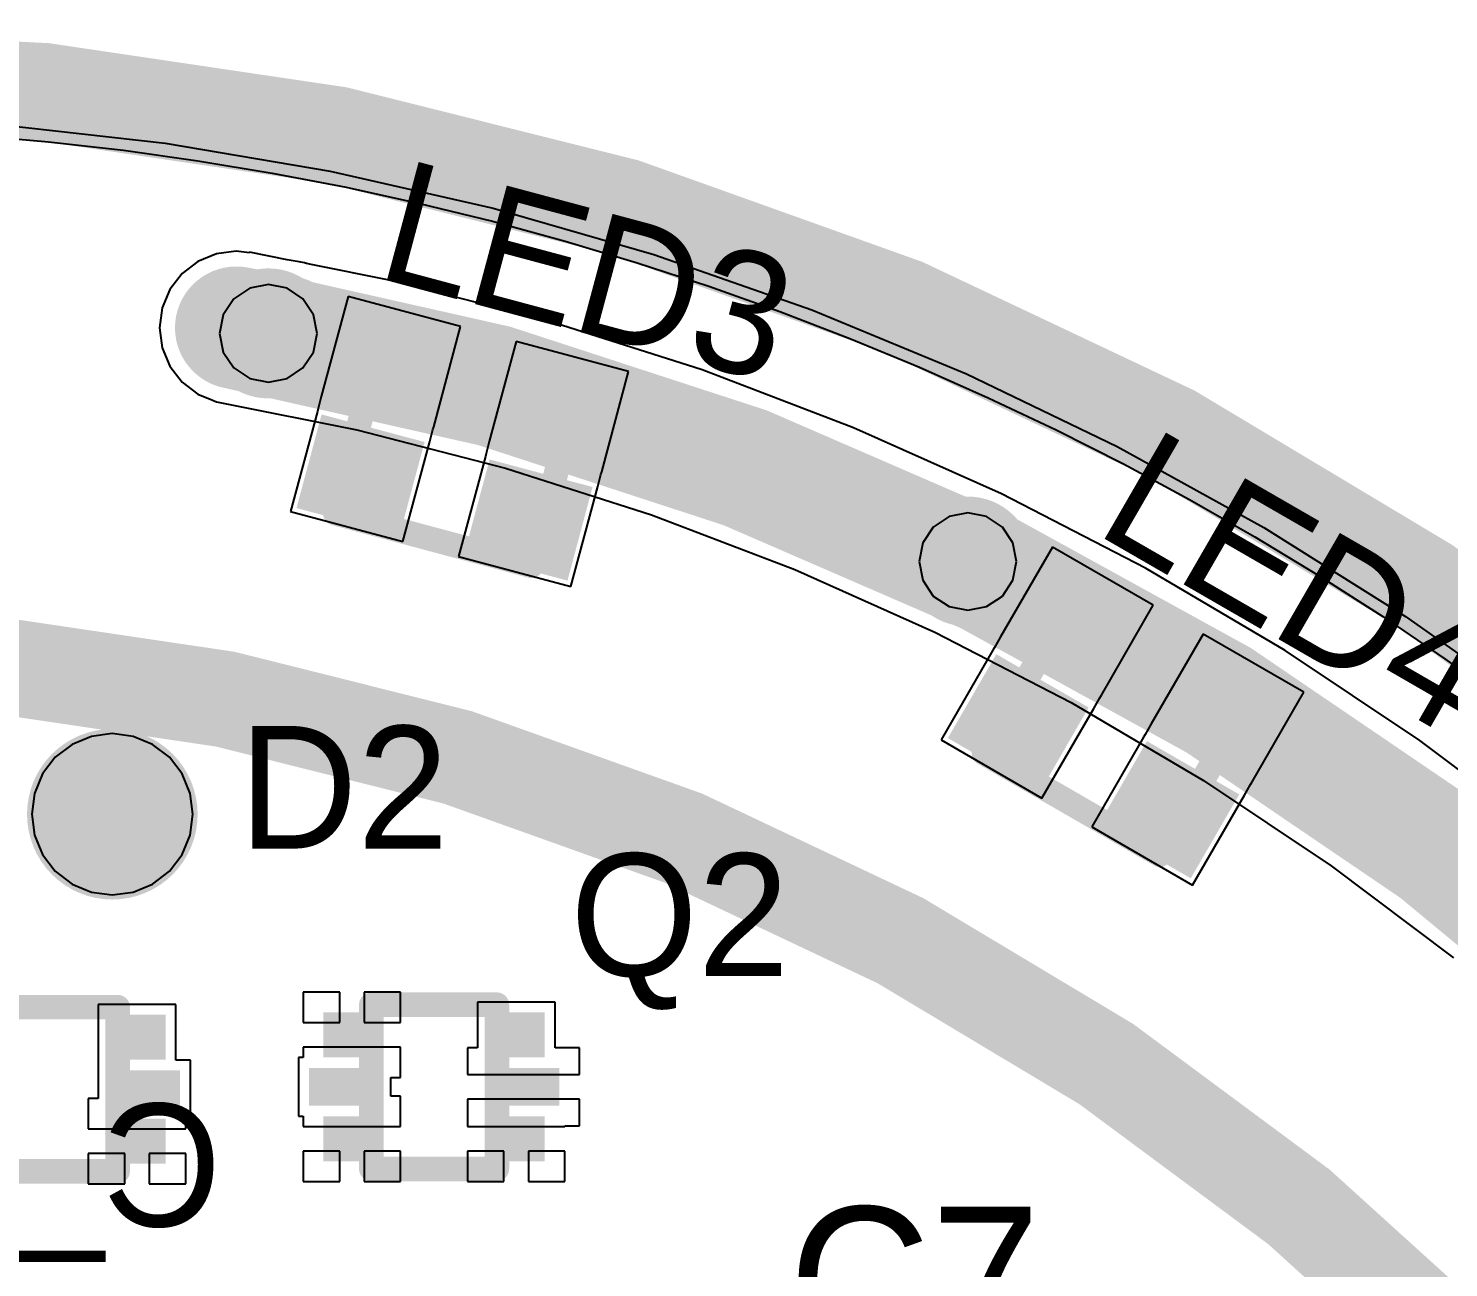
# Model space of a CAD drawing. Header units: millimetres. Extents: x 1.51 to 4.01, y 1.61 to 4.11.
# Drawn here: x 2.874 to 3.453, y 3.605 to 4.11 of the extents above; entities that cross this region are included whole.
import ezdxf

# ---------------------------------------------------------------- set-up
doc = ezdxf.new("R2010")
doc.units = ezdxf.units.MM
doc.header["$MEASUREMENT"] = 0
for name, color, linetype in [('BottomLayer', 5, 'Continuous'), ('BottomOverlay', 54, 'Continuous'), ('BottomSolder', 6, 'Continuous'), ('InternalPlane1', 76, 'Continuous'), ('InternalPlane2', 16, 'Continuous'), ('Mechanical1', 6, 'Continuous'), ('Mechanical13', 56, 'Continuous'), ('Mechanical3', 76, 'Continuous'), ('MultiLayer', 9, 'Continuous'), ('PadHoleLayer', 156, 'Continuous'), ('TopLayer', 1, 'Continuous'), ('TopOverlay', 2, 'Continuous'), ('TopPaste', 8, 'Continuous'), ('TopSolder', 216, 'Continuous'), ('ViaHoleLayer', 16, 'Continuous')]:
    doc.layers.add(name, color=color, linetype=linetype)

# ---------------------------------------------------------------- blocks, each defined once
blk = doc.blocks.new('FRONTLED_PADS_14')
at = {"layer": 'BottomLayer', "const_width": 0.0265748}
for points in [[(-0.0632874, 0, 1), (-0.0367126, 0, 1)], [(0.0367126, 0, 1), (0.0632874, 0, 1)]]:
    blk.add_lwpolyline(points, format="xyb", close=True, dxfattribs=at)
at = {"layer": 'BottomSolder', "const_width": 0.0305748}
for points in [[(-0.0652874, 0, 1), (-0.0347126, 0, 1)], [(0.0347126, 0, 1), (0.0652874, 0, 1)]]:
    blk.add_lwpolyline(points, format="xyb", close=True, dxfattribs=at)
at = {"layer": 'InternalPlane1', "const_width": 0.0347638}
for points in [[(-0.0673819, 0, 1), (-0.0326181, 0, 1)], [(0.0326181, 0, 1), (0.0673819, 0, 1)]]:
    blk.add_lwpolyline(points, format="xyb", close=True, dxfattribs=at)
at = {"layer": 'InternalPlane2', "const_width": 0.0347638}
for points in [[(-0.0673819, 0, 1), (-0.0326181, 0, 1)], [(0.0326181, 0, 1), (0.0673819, 0, 1)]]:
    blk.add_lwpolyline(points, format="xyb", close=True, dxfattribs=at)
at = {"layer": 'MultiLayer', "const_width": 0.0265748}
for points in [[(-0.0632874, 0, 1), (-0.0367126, 0, 1)], [(0.0367126, 0, 1), (0.0632874, 0, 1)]]:
    blk.add_lwpolyline(points, format="xyb", close=True, dxfattribs=at)
at = {"layer": 'PadHoleLayer', "const_width": 0.0147638}
for points in [[(-0.0573819, 0, 1), (-0.0426181, 0, 1)], [(0.0426181, 0, 1), (0.0573819, 0, 1)]]:
    blk.add_lwpolyline(points, format="xyb", close=True, dxfattribs=at)
at = {"layer": 'TopLayer', "const_width": 0.0265748}
for points in [[(-0.0632874, 0, 1), (-0.0367126, 0, 1)], [(0.0367126, 0, 1), (0.0632874, 0, 1)]]:
    blk.add_lwpolyline(points, format="xyb", close=True, dxfattribs=at)
at = {"layer": 'TopSolder', "const_width": 0.0305748}
for points in [[(-0.0652874, 0, 1), (-0.0347126, 0, 1)], [(0.0347126, 0, 1), (0.0652874, 0, 1)]]:
    blk.add_lwpolyline(points, format="xyb", close=True, dxfattribs=at)
blk = doc.blocks.new('LTSN_N213EGBW_29')
at = {"layer": 'Mechanical13', "const_width": 0.01}
for points in [[(-0.0413386, -0.0413386), (-0.0413386, 0.0413386)], [(0.0413386, 0.0413386), (-0.0413386, 0.0413386)], [(0.0413386, -0.0413386), (0.0413386, 0.0413386)], [(0.0413386, -0.0413386), (-0.0413386, -0.0413386)]]:
    blk.add_lwpolyline(points, dxfattribs=at)
at = {"layer": 'Mechanical13', "const_width": 0.005}
for points in [[(-0.0438386, 0.0413386, 1), (-0.0388386, 0.0413386, 1)], [(-0.0438386, 0.0413386, 1), (-0.0388386, 0.0413386, 1)], [(0.0388386, 0.0413386, 1), (0.0438386, 0.0413386, 1)], [(0.0388386, 0.0413386, 1), (0.0438386, 0.0413386, 1)], [(-0.0438386, -0.0413386, 1), (-0.0388386, -0.0413386, 1)], [(-0.0438386, -0.0413386, 1), (-0.0388386, -0.0413386, 1)], [(0.0388386, -0.0413386, 1), (0.0438386, -0.0413386, 1)], [(0.0388386, -0.0413386, 1), (0.0438386, -0.0413386, 1)]]:
    blk.add_lwpolyline(points, format="xyb", close=True, dxfattribs=at)
at = {"layer": 'TopLayer'}
for points in [[(-0.03937, 0.0177166), (-0.007874, 0.0177166), (-0.03937, 0.0531496), (-0.007874, 0.0531496)], [(0.03937, 0.0531496), (0.007874, 0.0531496), (0.03937, 0.0177166), (0.007874, 0.0177166)], [(-0.007874, -0.0177166), (-0.03937, -0.0177166), (-0.007874, -0.0531496), (-0.03937, -0.0531496)], [(0.03937, -0.0177166), (0.007874, -0.0177166), (0.03937, -0.0531496), (0.007874, -0.0531496)]]:
    blk.add_solid(points, dxfattribs=at)
at = {"layer": 'TopPaste'}
for points in [[(-0.03937, 0.0177166), (-0.007874, 0.0177166), (-0.03937, 0.0531496), (-0.007874, 0.0531496)], [(0.03937, 0.0531496), (0.007874, 0.0531496), (0.03937, 0.0177166), (0.007874, 0.0177166)], [(-0.007874, -0.0177166), (-0.03937, -0.0177166), (-0.007874, -0.0531496), (-0.03937, -0.0531496)], [(0.03937, -0.0177166), (0.007874, -0.0177166), (0.03937, -0.0531496), (0.007874, -0.0531496)]]:
    blk.add_solid(points, dxfattribs=at)
at = {"layer": 'TopSolder'}
for points in [[(-0.04337, 0.0137166), (-0.003874, 0.0137166), (-0.04337, 0.0571496), (-0.003874, 0.0571496)], [(0.04337, 0.0571496), (0.003874, 0.0571496), (0.04337, 0.0137166), (0.003874, 0.0137166)], [(-0.003874, -0.0137166), (-0.04337, -0.0137166), (-0.003874, -0.0571496), (-0.04337, -0.0571496)], [(0.04337, -0.0137166), (0.003874, -0.0137166), (0.04337, -0.0571496), (0.003874, -0.0571496)]]:
    blk.add_solid(points, dxfattribs=at)
blk = doc.blocks.new('LTSN_N213EGBW_30')
at = {"layer": 'Mechanical13', "const_width": 0.01}
for points in [[(-0.0413386, -0.0413386), (-0.0413386, 0.0413386)], [(0.0413386, 0.0413386), (-0.0413386, 0.0413386)], [(0.0413386, -0.0413386), (0.0413386, 0.0413386)], [(0.0413386, -0.0413386), (-0.0413386, -0.0413386)]]:
    blk.add_lwpolyline(points, dxfattribs=at)
at = {"layer": 'Mechanical13', "const_width": 0.005}
for points in [[(-0.0438386, 0.0413386, 1), (-0.0388386, 0.0413386, 1)], [(-0.0438386, 0.0413386, 1), (-0.0388386, 0.0413386, 1)], [(0.0388386, 0.0413386, 1), (0.0438386, 0.0413386, 1)], [(0.0388386, 0.0413386, 1), (0.0438386, 0.0413386, 1)], [(-0.0438386, -0.0413386, 1), (-0.0388386, -0.0413386, 1)], [(-0.0438386, -0.0413386, 1), (-0.0388386, -0.0413386, 1)], [(0.0388386, -0.0413386, 1), (0.0438386, -0.0413386, 1)], [(0.0388386, -0.0413386, 1), (0.0438386, -0.0413386, 1)]]:
    blk.add_lwpolyline(points, format="xyb", close=True, dxfattribs=at)
at = {"layer": 'TopLayer'}
for points in [[(-0.03937, 0.0177166), (-0.007874, 0.0177166), (-0.03937, 0.0531496), (-0.007874, 0.0531496)], [(0.03937, 0.0531496), (0.007874, 0.0531496), (0.03937, 0.0177166), (0.007874, 0.0177166)], [(-0.007874, -0.0177166), (-0.03937, -0.0177166), (-0.007874, -0.0531496), (-0.03937, -0.0531496)], [(0.03937, -0.0177166), (0.007874, -0.0177166), (0.03937, -0.0531496), (0.007874, -0.0531496)]]:
    blk.add_solid(points, dxfattribs=at)
at = {"layer": 'TopPaste'}
for points in [[(-0.03937, 0.0177166), (-0.007874, 0.0177166), (-0.03937, 0.0531496), (-0.007874, 0.0531496)], [(0.03937, 0.0531496), (0.007874, 0.0531496), (0.03937, 0.0177166), (0.007874, 0.0177166)], [(-0.007874, -0.0177166), (-0.03937, -0.0177166), (-0.007874, -0.0531496), (-0.03937, -0.0531496)], [(0.03937, -0.0177166), (0.007874, -0.0177166), (0.03937, -0.0531496), (0.007874, -0.0531496)]]:
    blk.add_solid(points, dxfattribs=at)
at = {"layer": 'TopSolder'}
for points in [[(-0.04337, 0.0137166), (-0.003874, 0.0137166), (-0.04337, 0.0571496), (-0.003874, 0.0571496)], [(0.04337, 0.0571496), (0.003874, 0.0571496), (0.04337, 0.0137166), (0.003874, 0.0137166)], [(-0.003874, -0.0137166), (-0.04337, -0.0137166), (-0.003874, -0.0571496), (-0.04337, -0.0571496)], [(0.04337, -0.0137166), (0.003874, -0.0137166), (0.04337, -0.0571496), (0.003874, -0.0571496)]]:
    blk.add_solid(points, dxfattribs=at)
blk = doc.blocks.new('SOT666_52')
at = {"layer": 'Mechanical13', "const_width": 0.01}
for points in [[(-0.0255906, 0.0334646), (0.0255906, 0.0334646)], [(-0.0255906, -0.0334646), (-0.0255906, 0.0334646)], [(0.0255906, -0.0334646), (0.0255906, 0.0334646)], [(-0.0255906, -0.0334646), (0.0255906, -0.0334646)]]:
    blk.add_lwpolyline(points, dxfattribs=at)
at = {"layer": 'Mechanical13', "const_width": 0.005}
for points in [[(-0.0280906, 0.0334646, 1), (-0.0230906, 0.0334646, 1)], [(-0.0280906, 0.0334646, 1), (-0.0230906, 0.0334646, 1)], [(0.0230906, 0.0334646, 1), (0.0280906, 0.0334646, 1)], [(0.0230906, 0.0334646, 1), (0.0280906, 0.0334646, 1)], [(-0.0280906, -0.0334646, 1), (-0.0230906, -0.0334646, 1)], [(-0.0280906, -0.0334646, 1), (-0.0230906, -0.0334646, 1)], [(0.0230906, -0.0334646, 1), (0.0280906, -0.0334646, 1)], [(0.0230906, -0.0334646, 1), (0.0280906, -0.0334646, 1)]]:
    blk.add_lwpolyline(points, format="xyb", close=True, dxfattribs=at)
at = {"layer": 'TopLayer'}
for points in [[(-0.0433071, 0.0137992), (-0.0236221, 0.0137992), (-0.0433071, 0.028563), (-0.0236221, 0.028563)], [(0.0433071, 0.028563), (0.0236221, 0.028563), (0.0433071, 0.0137992), (0.0236221, 0.0137992)], [(-0.0492126, -0.0059055), (-0.023622, -0.0059055), (-0.0492126, 0.0059055), (-0.023622, 0.0059055)], [(0.0492126, 0.0059055), (0.023622, 0.0059055), (0.0492126, -0.0059055), (0.023622, -0.0059055)], [(-0.0433071, -0.028563), (-0.0236221, -0.028563), (-0.0433071, -0.0137992), (-0.0236221, -0.0137992)], [(0.0433071, -0.0137992), (0.0236221, -0.0137992), (0.0433071, -0.028563), (0.0236221, -0.028563)]]:
    blk.add_solid(points, dxfattribs=at)
at = {"layer": 'TopPaste'}
for points in [[(-0.0433071, 0.0137992), (-0.0236221, 0.0137992), (-0.0433071, 0.028563), (-0.0236221, 0.028563)], [(0.0433071, 0.028563), (0.0236221, 0.028563), (0.0433071, 0.0137992), (0.0236221, 0.0137992)], [(-0.0492126, -0.0059055), (-0.023622, -0.0059055), (-0.0492126, 0.0059055), (-0.023622, 0.0059055)], [(0.0492126, 0.0059055), (0.023622, 0.0059055), (0.0492126, -0.0059055), (0.023622, -0.0059055)], [(-0.0433071, -0.028563), (-0.0236221, -0.028563), (-0.0433071, -0.0137992), (-0.0236221, -0.0137992)], [(0.0433071, -0.0137992), (0.0236221, -0.0137992), (0.0433071, -0.028563), (0.0236221, -0.028563)]]:
    blk.add_solid(points, dxfattribs=at)
at = {"layer": 'TopSolder'}
for points in [[(-0.0451071, 0.0119992), (-0.0218221, 0.0119992), (-0.0451071, 0.030363), (-0.0218221, 0.030363)], [(0.0451071, 0.030363), (0.0218221, 0.030363), (0.0451071, 0.0119992), (0.0218221, 0.0119992)], [(-0.0510126, -0.0077055), (-0.021822, -0.0077055), (-0.0510126, 0.0077055), (-0.021822, 0.0077055)], [(0.0510126, 0.0077055), (0.021822, 0.0077055), (0.0510126, -0.0077055), (0.021822, -0.0077055)], [(-0.0451071, -0.030363), (-0.0218221, -0.030363), (-0.0451071, -0.0119992), (-0.0218221, -0.0119992)], [(0.0451071, -0.0119992), (0.0218221, -0.0119992), (0.0451071, -0.030363), (0.0218221, -0.030363)]]:
    blk.add_solid(points, dxfattribs=at)
blk = doc.blocks.new('SOT666_53')
at = {"layer": 'Mechanical13', "const_width": 0.01}
for points in [[(-0.0255906, 0.0334646), (0.0255906, 0.0334646)], [(-0.0255906, -0.0334646), (-0.0255906, 0.0334646)], [(0.0255906, -0.0334646), (0.0255906, 0.0334646)], [(-0.0255906, -0.0334646), (0.0255906, -0.0334646)]]:
    blk.add_lwpolyline(points, dxfattribs=at)
at = {"layer": 'Mechanical13', "const_width": 0.005}
for points in [[(-0.0280906, 0.0334646, 1), (-0.0230906, 0.0334646, 1)], [(-0.0280906, 0.0334646, 1), (-0.0230906, 0.0334646, 1)], [(0.0230906, 0.0334646, 1), (0.0280906, 0.0334646, 1)], [(0.0230906, 0.0334646, 1), (0.0280906, 0.0334646, 1)], [(-0.0280906, -0.0334646, 1), (-0.0230906, -0.0334646, 1)], [(-0.0280906, -0.0334646, 1), (-0.0230906, -0.0334646, 1)], [(0.0230906, -0.0334646, 1), (0.0280906, -0.0334646, 1)], [(0.0230906, -0.0334646, 1), (0.0280906, -0.0334646, 1)]]:
    blk.add_lwpolyline(points, format="xyb", close=True, dxfattribs=at)
at = {"layer": 'TopLayer'}
for points in [[(-0.0433071, 0.0137992), (-0.0236221, 0.0137992), (-0.0433071, 0.028563), (-0.0236221, 0.028563)], [(0.0433071, 0.028563), (0.0236221, 0.028563), (0.0433071, 0.0137992), (0.0236221, 0.0137992)], [(-0.0492126, -0.0059055), (-0.023622, -0.0059055), (-0.0492126, 0.0059055), (-0.023622, 0.0059055)], [(0.0492126, 0.0059055), (0.023622, 0.0059055), (0.0492126, -0.0059055), (0.023622, -0.0059055)], [(-0.0433071, -0.028563), (-0.0236221, -0.028563), (-0.0433071, -0.0137992), (-0.0236221, -0.0137992)], [(0.0433071, -0.0137992), (0.0236221, -0.0137992), (0.0433071, -0.028563), (0.0236221, -0.028563)]]:
    blk.add_solid(points, dxfattribs=at)
at = {"layer": 'TopPaste'}
for points in [[(-0.0433071, 0.0137992), (-0.0236221, 0.0137992), (-0.0433071, 0.028563), (-0.0236221, 0.028563)], [(0.0433071, 0.028563), (0.0236221, 0.028563), (0.0433071, 0.0137992), (0.0236221, 0.0137992)], [(-0.0492126, -0.0059055), (-0.023622, -0.0059055), (-0.0492126, 0.0059055), (-0.023622, 0.0059055)], [(0.0492126, 0.0059055), (0.023622, 0.0059055), (0.0492126, -0.0059055), (0.023622, -0.0059055)], [(-0.0433071, -0.028563), (-0.0236221, -0.028563), (-0.0433071, -0.0137992), (-0.0236221, -0.0137992)], [(0.0433071, -0.0137992), (0.0236221, -0.0137992), (0.0433071, -0.028563), (0.0236221, -0.028563)]]:
    blk.add_solid(points, dxfattribs=at)
at = {"layer": 'TopSolder'}
for points in [[(-0.0451071, 0.0119992), (-0.0218221, 0.0119992), (-0.0451071, 0.030363), (-0.0218221, 0.030363)], [(0.0451071, 0.030363), (0.0218221, 0.030363), (0.0451071, 0.0119992), (0.0218221, 0.0119992)], [(-0.0510126, -0.0077055), (-0.021822, -0.0077055), (-0.0510126, 0.0077055), (-0.021822, 0.0077055)], [(0.0510126, 0.0077055), (0.021822, 0.0077055), (0.0510126, -0.0077055), (0.021822, -0.0077055)], [(-0.0451071, -0.030363), (-0.0218221, -0.030363), (-0.0451071, -0.0119992), (-0.0218221, -0.0119992)], [(0.0451071, -0.0119992), (0.0218221, -0.0119992), (0.0451071, -0.030363), (0.0218221, -0.030363)]]:
    blk.add_solid(points, dxfattribs=at)

msp = doc.modelspace()

# ---------------------------------------------------------------- linework, layer by layer
at = {"layer": 'BottomLayer'}
for p, q in [((2.8621633, 4.0711982), (2.9299148, 4.0635645)), ((2.9299148, 4.0635645), (2.997133, 4.0521436)), ((2.997133, 4.0521436), (3.0636033, 4.036972)), ((3.0636033, 4.036972), (3.1291183, 4.0180975)), ((2.9508508, 4.0184661), (2.9433096, 4.0153424)), ((2.9589434, 4.0195315), (2.9508508, 4.0184661)), ((2.9643316, 4.0188221), (2.9589434, 4.0195315)), ((2.9643751, 4.0190689), (2.9643316, 4.0188221)), ((2.979627, 4.0160351), (2.9643751, 4.0190689)), ((2.98453, 4.0151076), (2.979627, 4.0160351)), ((3.1291183, 4.0180975), (3.1934745, 3.9955783)), ((2.9368339, 4.0103735), (2.931865, 4.0038978)), ((2.9433096, 4.0153424), (2.9368339, 4.0103735)), ((2.9866967, 4.0148224), (2.98453, 4.0151076)), ((2.9875088, 4.0144858), (2.9866967, 4.0148224)), ((2.9893972, 4.0140917), (2.9875088, 4.0144858)), ((3.0219366, 4.0076192), (2.9893972, 4.0140917)), ((3.085872, 3.9911269), (3.0219366, 4.0076192)), ((2.931865, 4.0038978), (2.9287413, 3.9963566)), ((2.9287413, 3.9963566), (2.9276759, 3.988264)), ((3.1934745, 3.9955783), (3.2564634, 3.9694874)), ((2.9276759, 3.988264), (2.9287413, 3.9801714)), ((3.1487822, 3.9710756), (3.085872, 3.9911269)), ((2.9287413, 3.9801714), (2.931865, 3.9726302)), ((2.931865, 3.9726302), (2.9368339, 3.9661545)), ((3.2104691, 3.9475285), (3.1487822, 3.9710756)), ((2.9368339, 3.9661545), (2.9433096, 3.9611856)), ((3.2564634, 3.9694874), (3.3178912, 3.9399054)), ((2.9433096, 3.9611856), (2.9489096, 3.958866)), ((2.9489096, 3.958866), (2.9508508, 3.9580618)), ((2.9508508, 3.9580618), (2.9535195, 3.9575035)), ((2.9535195, 3.9575035), (2.9535197, 3.9575037)), ((2.9535197, 3.9575037), (3.0080236, 3.9466623)), ((3.0080236, 3.9466623), (3.068563, 3.9310459)), ((3.2707386, 3.9205596), (3.2104691, 3.9475285)), ((3.3178912, 3.9399054), (3.3775657, 3.9069245)), ((3.068563, 3.9310459), (3.1281316, 3.9120597)), ((3.3294012, 3.8902538), (3.2707386, 3.9205596)), ((3.1281316, 3.9120597), (3.1865419, 3.8897633)), ((3.3775657, 3.9069245), (3.4352958, 3.8706502)), ((3.1865419, 3.8897633), (3.2436102, 3.8642269)), ((3.3862722, 3.8567065), (3.3294012, 3.8902538)), ((3.4352958, 3.8706502), (3.4909002, 3.8311967)), ((3.2436102, 3.8642269), (3.2991568, 3.8355309)), ((3.4411727, 3.8200231), (3.3862722, 3.8567065)), ((3.2991568, 3.8355309), (3.3530071, 3.8037654)), ((2.8999215, 3.8217364), (2.8919972, 3.818454)), ((2.9084252, 3.8228559), (2.8999215, 3.8217364)), ((2.9169289, 3.8217364), (2.9084252, 3.8228559)), ((2.9248532, 3.818454), (2.9169289, 3.8217364)), ((3.49393, 3.7803192), (3.4411727, 3.8200231)), ((2.8919972, 3.818454), (2.8851926, 3.8132326)), ((2.9316578, 3.8132326), (2.9248532, 3.818454)), ((2.8851926, 3.8132326), (2.8799712, 3.806428)), ((2.9368792, 3.806428), (2.9316578, 3.8132326)), ((2.8799712, 3.806428), (2.8766888, 3.7985037)), ((2.9401616, 3.7985037), (2.9368792, 3.806428)), ((3.3530071, 3.8037654), (3.4049915, 3.7690305)), ((2.8766888, 3.7985037), (2.8755693, 3.79)), ((2.9412811, 3.79), (2.9401616, 3.7985037)), ((2.8755693, 3.79), (2.8766888, 3.7814963)), ((2.9401616, 3.7814963), (2.9412811, 3.79)), ((2.8766888, 3.7814963), (2.8799712, 3.773572)), ((2.9368792, 3.773572), (2.9401616, 3.7814963)), ((2.8799712, 3.773572), (2.8851926, 3.7667674)), ((2.9316578, 3.7667674), (2.9368792, 3.773572)), ((3.4049915, 3.7690305), (3.4549466, 3.7314355)), ((2.8851926, 3.7667674), (2.8919972, 3.761546)), ((2.8919972, 3.761546), (2.8999215, 3.7582636)), ((2.9169289, 3.7582636), (2.9248532, 3.761546)), ((2.9248532, 3.761546), (2.9316578, 3.7667674)), ((2.8999215, 3.7582636), (2.9084252, 3.7571441)), ((2.9084252, 3.7571441), (2.9169289, 3.7582636))]:
    msp.add_line(p, q, dxfattribs=at)
at = {"layer": 'BottomLayer', "const_width": 0.05}
for points in [[(2.9589434, 3.988264, -0.3152987888790466), (3.888264, 3.0589434)], [(2.9589434, 3.988264, -0.004363350820702184), (2.978604, 3.9846201)]]:
    msp.add_lwpolyline(points, format="xyb", dxfattribs=at)
at = {"layer": 'BottomLayer'}
for points, const_width in [([(2.9464434, 3.988264, 1), (2.9714434, 3.988264, 1)], 0.025), ([(2.9464434, 3.988264, 1), (2.9714434, 3.988264, 1)], 0.025), ([(2.966104, 3.9846201, 1), (2.991104, 3.9846201, 1)], 0.025), ([(2.96525, 3.986, 1), (2.97875, 3.986, 1)], 0.0135), ([(3.25025, 3.893, 1), (3.26375, 3.893, 1)], 0.0135)]:
    msp.add_lwpolyline(points, format="xyb", close=True, dxfattribs=dict(at, const_width=const_width))
at = {"layer": 'BottomSolder', "const_width": 0.0175}
for points in [[(2.96325, 3.986, 1), (2.98075, 3.986, 1)], [(3.24825, 3.893, 1), (3.26575, 3.893, 1)]]:
    msp.add_lwpolyline(points, format="xyb", close=True, dxfattribs=at)
at = {"layer": 'InternalPlane1'}
for p, q in [((2.8519028, 4.0668178), (2.8824452, 4.0641024)), ((2.8824452, 4.0641024), (2.9129091, 4.0606141)), ((2.9129091, 4.0606141), (2.9432749, 4.0563552)), ((2.9432749, 4.0563552), (2.973523, 4.0513284)), ((2.973523, 4.0513284), (3.003634, 4.0455369)), ((3.003634, 4.0455369), (3.0335887, 4.0389846)), ((3.0335887, 4.0389846), (3.0633678, 4.0316755)), ((3.0633678, 4.0316755), (3.0929522, 4.0236143)), ((3.0929522, 4.0236143), (3.1223228, 4.0148063)), ((3.1223228, 4.0148063), (3.1514609, 4.0052571)), ((3.1514609, 4.0052571), (3.1803477, 3.9949728)), ((3.1803477, 3.9949728), (3.2089648, 3.98396)), ((3.2089648, 3.98396), (3.2372937, 3.9722258)), ((3.2372937, 3.9722258), (3.2653162, 3.9597777)), ((3.2653162, 3.9597777), (3.2930144, 3.9466237)), ((3.2930144, 3.9466237), (3.3203704, 3.9327723)), ((3.3203704, 3.9327723), (3.3473668, 3.9182323)), ((3.3473668, 3.9182323), (3.3739862, 3.9030131)), ((3.3739862, 3.9030131), (3.4002115, 3.8871244)), ((3.4002115, 3.8871244), (3.4260259, 3.8705765)), ((3.4260259, 3.8705765), (3.4514128, 3.8533799)), ((3.4514128, 3.8533799), (3.476356, 3.8355458))]:
    msp.add_line(p, q, dxfattribs=at)
at = {"layer": 'InternalPlane1', "const_width": 0.04}
msp.add_lwpolyline([(2.76, 4.090315, -0.414213562372877), (3.990315, 2.86)], format="xyb", dxfattribs=at)
at = {"layer": 'InternalPlane1', "const_width": 0.0265}
for points in [[(2.95875, 3.986, 1), (2.98525, 3.986, 1)], [(3.24375, 3.893, 1), (3.27025, 3.893, 1)]]:
    msp.add_lwpolyline(points, format="xyb", close=True, dxfattribs=at)
at = {"layer": 'InternalPlane2'}
for p, q in [((2.8519028, 4.0668178), (2.8824452, 4.0641024)), ((2.8824452, 4.0641024), (2.9129091, 4.0606141)), ((2.9129091, 4.0606141), (2.9432749, 4.0563552)), ((2.9432749, 4.0563552), (2.973523, 4.0513284)), ((2.973523, 4.0513284), (3.003634, 4.0455369)), ((3.003634, 4.0455369), (3.0335887, 4.0389846)), ((3.0335887, 4.0389846), (3.0633678, 4.0316755)), ((3.0633678, 4.0316755), (3.0929522, 4.0236143)), ((3.0929522, 4.0236143), (3.1223228, 4.0148063)), ((3.1223228, 4.0148063), (3.1514609, 4.0052571)), ((3.1514609, 4.0052571), (3.1803477, 3.9949728)), ((3.1803477, 3.9949728), (3.2089648, 3.98396)), ((3.2089648, 3.98396), (3.2372937, 3.9722258)), ((3.2372937, 3.9722258), (3.2653162, 3.9597777)), ((3.2653162, 3.9597777), (3.2930144, 3.9466237)), ((3.2930144, 3.9466237), (3.3203704, 3.9327723)), ((3.3203704, 3.9327723), (3.3473668, 3.9182323)), ((3.3473668, 3.9182323), (3.3739862, 3.9030131)), ((3.3739862, 3.9030131), (3.4002115, 3.8871244)), ((3.4002115, 3.8871244), (3.4260259, 3.8705765)), ((3.4260259, 3.8705765), (3.4514128, 3.8533799)), ((3.4514128, 3.8533799), (3.476356, 3.8355458))]:
    msp.add_line(p, q, dxfattribs=at)
at = {"layer": 'InternalPlane2', "const_width": 0.04}
msp.add_lwpolyline([(2.76, 4.090315, -0.414213562372877), (3.990315, 2.86)], format="xyb", dxfattribs=at)
at = {"layer": 'InternalPlane2', "const_width": 0.0265}
for points in [[(2.95875, 3.986, 1), (2.98525, 3.986, 1)], [(3.24375, 3.893, 1), (3.27025, 3.893, 1)]]:
    msp.add_lwpolyline(points, format="xyb", close=True, dxfattribs=at)
at = {"layer": 'Mechanical1', "const_width": 0.01}
msp.add_lwpolyline([(3.990315, 2.86, 1), (1.529685, 2.86, 1)], format="xyb", close=True, dxfattribs=at)
at = {"layer": 'Mechanical3', "const_width": 0.0393701}
msp.add_lwpolyline([(3.756063, 2.86, 1), (1.763937, 2.86, 1)], format="xyb", close=True, dxfattribs=at)
at = {"layer": 'MultiLayer', "const_width": 0.0135}
for points in [[(2.96525, 3.986, 1), (2.97875, 3.986, 1)], [(3.25025, 3.893, 1), (3.26375, 3.893, 1)]]:
    msp.add_lwpolyline(points, format="xyb", close=True, dxfattribs=at)
at = {"layer": 'TopLayer'}
for p, q in [((2.8621633, 4.0711982), (2.9299148, 4.0635645)), ((2.9299148, 4.0635645), (2.997133, 4.0521436)), ((2.997133, 4.0521436), (3.0636033, 4.036972)), ((3.0636033, 4.036972), (3.1291183, 4.0180975)), ((3.1291183, 4.0180975), (3.1934745, 3.9955783)), ((2.9643915, 4.0043686), (2.9579413, 4.0000587)), ((2.972, 4.005882), (2.9643915, 4.0043686)), ((2.9796085, 4.0043686), (2.972, 4.005882)), ((2.9860587, 4.0000587), (2.9796085, 4.0043686)), ((2.9579413, 4.0000587), (2.9536314, 3.9936085)), ((2.9903686, 3.9936085), (2.9860587, 4.0000587)), ((3.0045062, 4.0010461), (2.9935726, 3.9602416)), ((3.050323, 3.9887696), (3.0045062, 4.0010461)), ((2.9536314, 3.9936085), (2.952118, 3.986)), ((2.991882, 3.986), (2.9903686, 3.9936085)), ((3.1934745, 3.9955783), (3.2564634, 3.9694874)), ((3.0393894, 3.9479651), (3.050323, 3.9887696)), ((2.952118, 3.986), (2.9536314, 3.9783915)), ((2.9903686, 3.9783915), (2.991882, 3.986)), ((3.0729577, 3.9827045), (3.0620241, 3.9419)), ((3.1187745, 3.970428), (3.0729577, 3.9827045)), ((2.9536314, 3.9783915), (2.9579413, 3.9719413)), ((2.9860587, 3.9719413), (2.9903686, 3.9783915)), ((2.9579413, 3.9719413), (2.9643915, 3.9676314)), ((2.9796085, 3.9676314), (2.9860587, 3.9719413)), ((3.1078409, 3.9296235), (3.1187745, 3.970428)), ((2.9643915, 3.9676314), (2.972, 3.966118)), ((2.972, 3.966118), (2.9796085, 3.9676314)), ((3.2564634, 3.9694874), (3.3178912, 3.9399054)), ((2.9935726, 3.9602416), (2.9922784, 3.9554119)), ((2.9919545, 3.9542025), (2.9810209, 3.913398)), ((2.9922784, 3.9554119), (2.9919545, 3.9542025)), ((3.0377713, 3.941926), (3.0390655, 3.9467557)), ((3.0390655, 3.9467557), (3.0393894, 3.9479651)), ((3.0268377, 3.9011215), (3.0377713, 3.941926)), ((3.0620241, 3.9419), (3.0607299, 3.9370703)), ((3.060406, 3.9358609), (3.0494724, 3.8950564)), ((3.0607299, 3.9370703), (3.060406, 3.9358609)), ((3.3178912, 3.9399054), (3.3775657, 3.9069245)), ((3.107517, 3.9284141), (3.1078409, 3.9296235)), ((3.0952892, 3.8827799), (3.1062228, 3.9235844)), ((3.1062228, 3.9235844), (3.107517, 3.9284141)), ((2.9810209, 3.913398), (3.0268377, 3.9011215)), ((3.257, 3.912882), (3.2493915, 3.9113686)), ((3.2646085, 3.9113686), (3.257, 3.912882)), ((3.2429413, 3.9070587), (3.2386314, 3.9006085)), ((3.2493915, 3.9113686), (3.2429413, 3.9070587)), ((3.2710587, 3.9070587), (3.2646085, 3.9113686)), ((3.2753686, 3.9006085), (3.2710587, 3.9070587)), ((3.3775657, 3.9069245), (3.4352958, 3.8706502)), ((3.2386314, 3.9006085), (3.237118, 3.893)), ((3.276882, 3.893), (3.2753686, 3.9006085)), ((3.0494724, 3.8950564), (3.0952892, 3.8827799)), ((3.2914993, 3.8988831), (3.2703773, 3.8622987)), ((3.3325775, 3.8751666), (3.2914993, 3.8988831)), ((3.237118, 3.893), (3.2386314, 3.8853915)), ((3.2753686, 3.8853915), (3.276882, 3.893)), ((3.2386314, 3.8853915), (3.2429413, 3.8789413)), ((3.2710587, 3.8789413), (3.2753686, 3.8853915)), ((3.2429413, 3.8789413), (3.2493915, 3.8746314)), ((3.2646085, 3.8746314), (3.2710587, 3.8789413)), ((3.2493915, 3.8746314), (3.257, 3.873118)), ((3.257, 3.873118), (3.2646085, 3.8746314)), ((3.3114556, 3.8385823), (3.3325775, 3.8751666)), ((3.4352958, 3.8706502), (3.4909002, 3.8311967)), ((3.2703773, 3.8622987), (3.2678772, 3.8579686)), ((3.3528713, 3.86345), (3.3317493, 3.8268656)), ((3.3939495, 3.8397335), (3.3528713, 3.86345)), ((3.2672513, 3.8568843), (3.2461293, 3.8202999)), ((3.2678772, 3.8579686), (3.2672513, 3.8568843)), ((3.3083294, 3.8331677), (3.3108296, 3.8374978)), ((3.3108296, 3.8374978), (3.3114556, 3.8385823)), ((3.3728276, 3.8031492), (3.3939495, 3.8397335)), ((3.2872075, 3.7965834), (3.3083294, 3.8331677)), ((3.3317493, 3.8268656), (3.3292492, 3.8225355)), ((2.8999215, 3.8217364), (2.8919972, 3.818454)), ((2.9084252, 3.8228559), (2.8999215, 3.8217364)), ((2.9169289, 3.8217364), (2.9084252, 3.8228559)), ((2.9248532, 3.818454), (2.9169289, 3.8217364)), ((3.2461293, 3.8202999), (3.2872075, 3.7965834)), ((3.3286233, 3.8214512), (3.3075013, 3.7848668)), ((3.3292492, 3.8225355), (3.3286233, 3.8214512)), ((2.8919972, 3.818454), (2.8851926, 3.8132326)), ((2.9316578, 3.8132326), (2.9248532, 3.818454)), ((2.8851926, 3.8132326), (2.8799712, 3.806428)), ((2.9368792, 3.806428), (2.9316578, 3.8132326)), ((2.8799712, 3.806428), (2.8766888, 3.7985037)), ((2.9401616, 3.7985037), (2.9368792, 3.806428)), ((3.3697014, 3.7977346), (3.3722016, 3.8020647)), ((3.3722016, 3.8020647), (3.3728276, 3.8031492)), ((2.8766888, 3.7985037), (2.8755693, 3.79)), ((2.9412811, 3.79), (2.9401616, 3.7985037)), ((3.3485795, 3.7611503), (3.3697014, 3.7977346)), ((2.8755693, 3.79), (2.8766888, 3.7814963)), ((2.9401616, 3.7814963), (2.9412811, 3.79)), ((3.3075013, 3.7848668), (3.3485795, 3.7611503)), ((2.8766888, 3.7814963), (2.8799712, 3.773572)), ((2.9368792, 3.773572), (2.9401616, 3.7814963)), ((2.8799712, 3.773572), (2.8851926, 3.7667674)), ((2.9316578, 3.7667674), (2.9368792, 3.773572)), ((2.8851926, 3.7667674), (2.8919972, 3.761546)), ((2.8919972, 3.761546), (2.8999215, 3.7582636)), ((2.9169289, 3.7582636), (2.9248532, 3.761546)), ((2.9248532, 3.761546), (2.9316578, 3.7667674)), ((2.8999215, 3.7582636), (2.9084252, 3.7571441)), ((2.9084252, 3.7571441), (2.9169289, 3.7582636)), ((3.001063, 3.7174606), (2.9862205, 3.7174606)), ((2.9862205, 3.7174606), (2.9862205, 3.7050787)), ((3.001063, 3.7050787), (3.001063, 3.7174606)), ((3.0259055, 3.7174606), (3.011063, 3.7174606)), ((3.011063, 3.7174606), (3.011063, 3.7050787)), ((3.0259055, 3.7050787), (3.0259055, 3.7174606)), ((2.9343071, 3.7124764), (2.9026221, 3.7124764)), ((2.9026221, 3.7124764), (2.9026221, 3.6898189)), ((2.9343071, 3.6898189), (2.9343071, 3.7124764)), ((3.0888347, 3.7134606), (3.0571497, 3.7134606)), ((3.0571497, 3.7134606), (3.0571497, 3.6948031)), ((3.0888347, 3.6948031), (3.0888347, 3.7134606)), ((2.9862205, 3.7050787), (3.001063, 3.7050787)), ((3.011063, 3.7050787), (3.0259055, 3.7050787)), ((3.0259055, 3.6950787), (2.9862205, 3.6950787)), ((2.9862205, 3.6950787), (2.9862205, 3.6908031)), ((3.0259055, 3.6826968), (3.0259055, 3.6950787)), ((3.0571497, 3.6948031), (3.0531496, 3.6948031)), ((3.0531496, 3.6948031), (3.0531496, 3.6838976)), ((3.0987402, 3.6948031), (3.0888347, 3.6948031)), ((3.0987402, 3.6838976), (3.0987402, 3.6948031)), ((2.9026221, 3.6898189), (2.902622, 3.6898189)), ((2.902622, 3.6898189), (2.902622, 3.6741142)), ((2.9402126, 3.6898189), (2.9343071, 3.6898189)), ((2.9402126, 3.6660079), (2.9402126, 3.6898189)), ((2.9862205, 3.6908031), (2.984315, 3.6908031)), ((2.984315, 3.6908031), (2.984315, 3.6669921)), ((3.0219056, 3.6750984), (3.0219056, 3.6826968)), ((3.0219056, 3.6826968), (3.0259055, 3.6826968)), ((3.0531496, 3.6838976), (3.0759447, 3.6838976)), ((3.0759447, 3.6838976), (3.0987402, 3.6838976)), ((3.0259055, 3.6750984), (3.0219056, 3.6750984)), ((3.0259055, 3.6627165), (3.0259055, 3.6750984)), ((2.902622, 3.6741142), (2.8986221, 3.6741142)), ((2.8986221, 3.6741142), (2.8986221, 3.6617325)), ((3.0759447, 3.6738976), (3.0531496, 3.6738976)), ((3.0531496, 3.6738976), (3.0531496, 3.6629921)), ((3.0987402, 3.6738976), (3.0759447, 3.6738976)), ((3.0987402, 3.6629921), (3.0987402, 3.6738976)), ((2.9383071, 3.6617325), (2.9383071, 3.6660079)), ((2.9383071, 3.6660079), (2.9402126, 3.6660079)), ((2.984315, 3.6669921), (2.9862205, 3.6669921)), ((2.9862205, 3.6669921), (2.9862205, 3.6627165)), ((3.0531496, 3.6629921), (3.0531497, 3.6629921)), ((3.0531497, 3.6629921), (3.0531497, 3.6627163)), ((3.0928347, 3.6627163), (3.0928347, 3.6629921)), ((3.0928347, 3.6629921), (3.0987402, 3.6629921)), ((2.8986221, 3.6617325), (2.9184646, 3.6617325)), ((2.9184646, 3.6617325), (2.9383071, 3.6617325)), ((2.9862205, 3.6627165), (3.0259055, 3.6627165)), ((3.0531497, 3.6627163), (3.0729922, 3.6627163)), ((3.0729922, 3.6627163), (3.0928347, 3.6627163)), ((2.9134646, 3.6517325), (2.8986221, 3.6517325)), ((2.8986221, 3.6517325), (2.8986221, 3.6393504)), ((2.9134646, 3.6393504), (2.9134646, 3.6517325)), ((2.9383071, 3.6517325), (2.9234646, 3.6517325)), ((2.9234646, 3.6517325), (2.9234646, 3.6393504)), ((2.9383071, 3.6393504), (2.9383071, 3.6517325)), ((3.001063, 3.6527165), (2.9862205, 3.6527165)), ((2.9862205, 3.6527165), (2.9862205, 3.6403346)), ((3.001063, 3.6403346), (3.001063, 3.6527165)), ((3.0259055, 3.6527165), (3.011063, 3.6527165)), ((3.011063, 3.6527165), (3.011063, 3.6403346)), ((3.0259055, 3.6403346), (3.0259055, 3.6527165)), ((3.0679922, 3.6527163), (3.0531497, 3.6527163)), ((3.0531497, 3.6527163), (3.0531497, 3.6403346)), ((3.0679922, 3.6403346), (3.0679922, 3.6527163)), ((3.0928347, 3.6527163), (3.0779922, 3.6527163)), ((3.0779922, 3.6527163), (3.0779922, 3.6403346)), ((3.0928347, 3.6403346), (3.0928347, 3.6527163)), ((2.9862205, 3.6403346), (3.001063, 3.6403346)), ((3.011063, 3.6403346), (3.0259055, 3.6403346)), ((3.0531497, 3.6403346), (3.0679922, 3.6403346)), ((3.0779922, 3.6403346), (3.0928347, 3.6403346)), ((2.8986221, 3.6393504), (2.9134646, 3.6393504)), ((2.9234646, 3.6393504), (2.9383071, 3.6393504))]:
    msp.add_line(p, q, dxfattribs=at)
at = {"layer": 'TopLayer', "const_width": 0.0135}
for points in [[(2.96525, 3.986, 1), (2.97875, 3.986, 1)], [(3.25025, 3.893, 1), (3.26375, 3.893, 1)]]:
    msp.add_lwpolyline(points, format="xyb", close=True, dxfattribs=at)
at = {"layer": 'ViaHoleLayer', "const_width": 0.0065}
for points in [[(2.96875, 3.986, 1), (2.97525, 3.986, 1)], [(3.25375, 3.893, 1), (3.26025, 3.893, 1)]]:
    msp.add_lwpolyline(points, format="xyb", close=True, dxfattribs=at)

# ---------------------------------------------------------------- block references
for name, p, rotation in [('LTSN_N213EGBW_29', (3.0498977, 3.941913), 255), ('LTSN_N213EGBW_30', (3.3200394, 3.8300167), 240), ('FRONTLED_PADS_14', (2.8584252, 3.79), 180)]:
    msp.add_blockref(name, p, dxfattribs=dict(rotation=rotation))
for name, p in [('SOT666_52', (2.885, 3.6779134)), ('SOT666_53', (3.0395276, 3.6788976))]:
    msp.add_blockref(name, p)

# ---------------------------------------------------------------- texts
at = {"layer": 'BottomOverlay', "text_generation_flag": 2}
msp.add_text('C_B', height=0.05, rotation=360, dxfattribs=at).set_placement((2.953, 3.622))
at = {"layer": 'TopOverlay'}
for s, rotation, p in [('LED3', 345, (3.015, 4.009)), ('LED4', 330.0000000000001, (3.308, 3.905))]:
    msp.add_text(s, height=0.05, rotation=rotation, dxfattribs=at).set_placement(p)
for s, height, p in [('D2', 0.05, (2.96, 3.776)), ('Q2', 0.05, (3.095, 3.724)), ('C7', 0.06, (3.184, 3.57))]:
    msp.add_text(s, height=height, dxfattribs=at).set_placement(p)

doc.saveas('drawing.dxf')
